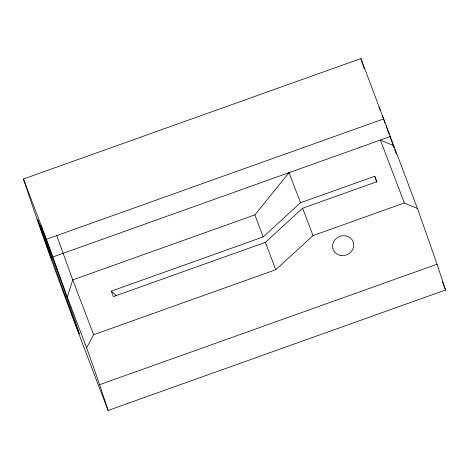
<?xml version="1.0" encoding="UTF-8"?>
<svg xmlns="http://www.w3.org/2000/svg" width="469" height="469" viewBox="0 0 469 469"><rect width="100%" height="100%" fill="white"/><g stroke="black" fill="none" stroke-linecap="round" stroke-linejoin="round"><path stroke-width="0.7" d="M108.099 410.451L99.621 384.686L86.642 347.84L67.278 297.035L72.736 279.899L56.743 235.602L46.437 239.301L23.45 179.006L360.901 58.549L417.445 208.494L437.073 264.229L445.55 289.994L108.099 410.451C78.669 333.758 49.21 257.03 23.45 179.006M86.642 347.84L93.636 334.725L275.778 269.71L313.022 235.573L404.354 202.971L417.445 208.494M93.636 334.725L72.736 279.899L254.872 214.884L289.039 172.668L300.506 202.755L263.261 236.886L111.305 291.132L113.392 296.601L265.348 242.356L302.593 208.224L376.836 181.726L374.749 176.256L300.506 202.755M287.96 173.659L289.039 172.668M56.743 235.602L383.888 118.845M52.821 256.989L390.272 136.532M99.621 384.686L437.073 264.229M393.462 145.583L380.371 140.067L404.354 202.971M111.305 291.132L116.201 295.517M442.419 281.787L445.55 289.994M302.593 208.224L313.022 235.573M254.872 214.884L263.261 236.886M265.348 242.356L275.778 269.71M46.437 239.301L67.278 297.035M374.749 176.256L376.924 182.423M360.901 58.549L364.296 68.855M378.975 106.979A57.329 0.545 70.4 0 1 380.371 110.549M382.264 115.591A57.329 0.545 70.4 0 1 383.12 117.895M383.794 119.712A57.329 0.545 70.4 0 1 385.008 123.025M386.057 125.874A57.329 0.545 70.4 0 1 386.866 128.101M387.101 128.735A57.329 0.545 70.4 0 1 389.293 134.767M389.803 136.174A57.329 0.545 70.4 0 1 391.099 139.756M391.357 140.477A57.329 0.545 70.4 0 1 394.036 147.911M394.535 149.3A57.329 0.545 70.4 0 1 396.287 154.178M37.549 219.34L51.866 259.48L37.549 219.34M340.922 255.476A10.752 9.814 -20.9 0 0 353.286 242.039A10.752 9.814 -20.9 0 0 335.276 239.448A10.752 9.814 -20.9 0 0 340.922 255.476M47.744 246.46A57.329 0.545 70.4 0 0 79.249 333.717A57.329 0.545 70.4 0 0 53.906 260.94A57.329 0.545 70.4 0 0 47.744 246.46"/></g></svg>
